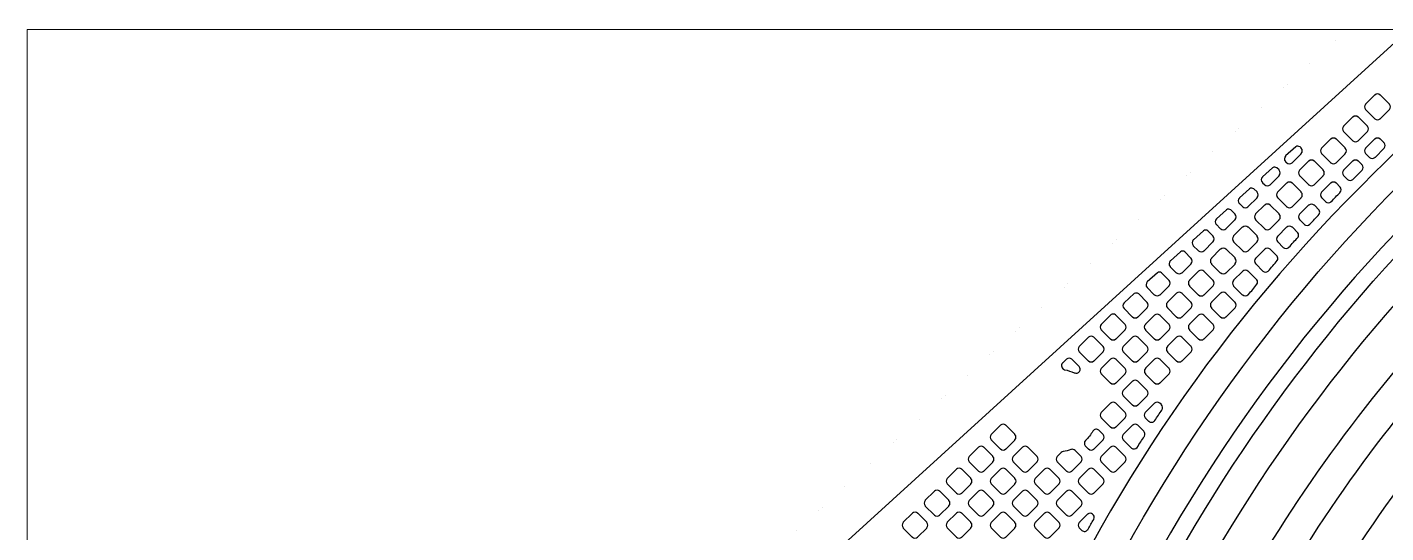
# Model space of a CAD drawing. Extents: x 3811 to 4077, y -444 to -307.
# Drawn here: x 3952.64 to 3959.28, y -386 to -383.53 of the extents above; entities that cross this region are included whole.
import ezdxf

# ---------------------------------------------------------------- set-up
doc = ezdxf.new("R2010")
doc.units = 0
doc.layers.add('gbr-dxf', color=7, linetype='Continuous')
doc.layers.add('gbr-outline-dxf', color=2, linetype='Continuous')
doc.layers.add('備註', color=1, linetype='Continuous', lineweight=9)

msp = doc.modelspace()

# ---------------------------------------------------------------- linework, layer by layer
at = {"layer": 'gbr-dxf', "linetype": 'Continuous'}
for points in [[(3958.7483, -393.767), (3958.7483, -393.5003), (3958.7483, -393.2336, -0.136298), (3958.761, -393.1877), (3958.761, -389.4954, -0.04092), (3958.762, -389.4831, -0.064461), (3958.9489, -388.0669, -0.016248), (3958.9503, -388.0623, -0.121362), (3960.5254, -385.4559), (3960.5258, -385.4555), (3962.0932, -383.8881), (3962.0936, -383.8877, 0.198914), (3964.7607, -377.4488, -0.007678)], [(3964.9131, -377.4507, -0.19886), (3962.2013, -383.9955), (3962.201, -383.9958), (3960.6335, -385.5633), (3960.6332, -385.5636, 0.121377), (3959.0957, -388.108, 0.064915), (3958.9144, -389.4952, -0.040494), (3958.9134, -389.5074), (3958.9134, -393.1878, -0.136037), (3958.9261, -393.2336), (3958.9261, -393.5003)], [(3961.4689, -382.718), (3959.6286, -384.5583, 0.086252), (3958.0819, -386.8032, -0.006435), (3958.0813, -386.8045, 0.093188), (3957.504, -389.1139), (3957.504, -393.1694, 0.122728), (3957.507, -393.1786, -0.168265), (3957.5261, -393.2335), (3957.5261, -393.5002, -0.009235), (3957.526, -393.5032), (3957.526, -393.767), (3957.3482, -393.767), (3957.3482, -393.2336), (3957.3483, -393.2336), (3957.3483, -393.2335, -0.068537), (3957.3516, -393.2095), (3957.3516, -389.1164, -0.026123), (3957.3516, -389.1085, -0.09338), (3957.9434, -386.7395, -0.00618), (3957.944, -386.7383, -0.086219), (3959.5198, -384.4515), (3959.5207, -384.4507), (3961.3611, -382.6102)], [(3961.731, -382.9801), (3959.8905, -384.8206), (3959.8902, -384.821, 0.122153), (3958.0857, -387.8166, 0.065669), (3957.8633, -389.4918, -0.011681), (3957.8634, -389.4952), (3957.8634, -393.1878, -0.136037), (3957.876, -393.2336), (3957.876, -393.5003, -0.009235), (3957.876, -393.5032), (3957.876, -393.767), (3957.6982, -393.767), (3957.6982, -393.2336), (3957.6982, -393.2336), (3957.6982, -393.2336, -0.136298), (3957.711, -393.1877), (3957.711, -389.4986, -0.011911), (3957.7109, -389.4952, -0.065874), (3957.9391, -387.7751, -0.01455), (3957.9403, -387.771, -0.12213), (3959.7824, -384.7132), (3959.7828, -384.7128), (3961.6233, -382.8723)], [(3954.1407, -390.586), (3954.1407, -390.3967, -0.022988), (3954.1407, -390.3945), (3954.1407, -389.9666, -0.03889), (3954.1407, -389.9627), (3954.1407, -389.5346, -0.022988), (3954.1407, -389.5324), (3954.1407, -389.1045, -0.03889), (3954.1407, -389.1006), (3954.1407, -389.08, -0.031973), (3954.1407, -389.0768), (3954.1407, -388.4588, -0.020901), (3954.1407, -388.4568, -0.11449), (3954.1712, -388.3263, -0.011623), (3954.1716, -388.3255, -0.092507), (3954.2371, -388.2387), (3954.2374, -388.2384), (3954.9979, -387.5457), (3954.9982, -387.5455), (3959.911, -383.0713)], [(3958.0483, -393.7669), (3958.0483, -393.5002), (3958.0483, -393.2335, -0.136166), (3958.061, -393.1877), (3958.061, -389.4986, -0.172383), (3958.0759, -389.4498, 0.136508), (3958.0792, -389.4397, -0.063374), (3958.2929, -387.8773, -0.015037), (3958.2942, -387.873, -0.121884), (3960.0428, -384.9735), (3960.0432, -384.9732), (3961.8836, -383.1327)], [(3961.9914, -383.2404), (3960.1509, -385.0809), (3960.1506, -385.0813, 0.121904), (3958.4396, -387.9186, 0.065528), (3958.2314, -389.4952, -0.157894), (3958.2169, -389.5399), (3958.2168, -389.54, 0.140675), (3958.2134, -389.5505), (3958.2134, -393.1877, -0.136155), (3958.2261, -393.2335), (3958.2261, -393.5002)], [(3960.455, -383.4083), (3959.4666, -384.3966), (3959.4663, -384.397, 0.198813), (3957.1633, -389.9545, -0.009943), (3957.1633, -389.9572), (3957.1633, -393.1825, -0.034985), (3957.1633, -393.1827, 0.107213), (3957.1654, -393.1909, -0.065073), (3957.1656, -393.1915, -0.123869), (3957.1762, -393.2336), (3957.1763, -393.2336), (3957.1763, -393.767), (3956.9985, -393.767), (3956.9985, -393.5033, -0.009209), (3956.9984, -393.5003), (3956.9984, -393.2336, -0.135021), (3957.0109, -393.1881), (3957.0109, -389.96, -0.009965), (3957.0109, -389.9572, -0.198905), (3959.3585, -384.2892), (3959.3589, -384.2889), (3960.3472, -383.3006)], [(3959.9891, -383.4787), (3959.5584, -383.9095), (3959.558, -383.9098), (3959.2689, -384.199), (3959.2321, -384.2358), (3959.232, -384.2358), (3959.1577, -384.3102), (3959.1576, -384.3102), (3959.1576, -384.3102, 0.198909), (3956.8837, -389.7997, -0.020503), (3956.8836, -389.8017), (3956.8836, -389.8291)], [(3960.3859, -385.3159, 0.12168), (3958.7591, -388.011, 0.065239), (3958.5638, -389.4952, -0.027587), (3958.5634, -389.5035), (3958.5634, -393.1889, -0.132762), (3958.576, -393.2336), (3958.5761, -393.2336), (3958.5761, -393.767), (3958.3983, -393.767), (3958.3983, -393.5033, -0.009209), (3958.3982, -393.5003), (3958.3982, -393.2346, -0.136573), (3958.411, -393.1887), (3958.411, -389.4986, -0.041228), (3958.4115, -389.4861, -0.064939), (3958.6124, -387.9698, -0.015604), (3958.6137, -387.9654, -0.121662), (3960.2781, -385.2081)]]:
    msp.add_lwpolyline(points, format="xyb", dxfattribs=at)
for points in [[(3959.1848, -383.9307, -0.103917), (3959.1858, -383.9325), (3959.2282, -383.9749, -0.107817), (3959.2301, -383.9759, 0.37981), (3959.2561, -383.9759, -0.096625), (3959.2577, -383.975), (3959.3002, -383.9325, -0.096111), (3959.3011, -383.9309, 0.379859), (3959.3011, -383.9049, -0.100399), (3959.3001, -383.9032), (3959.2575, -383.8606, -0.096627), (3959.2559, -383.8596, 0.379731), (3959.2299, -383.8596, -0.096625), (3959.2283, -383.8606), (3959.1858, -383.9031, -0.096111), (3959.1848, -383.9047, 0.379682)], [(3959.077, -384.0125, 0.379964), (3959.077, -384.0385, -0.092061), (3959.078, -384.0401), (3959.1207, -384.0827, -0.096423), (3959.1224, -384.0837, 0.379502), (3959.1483, -384.0837, -0.096723), (3959.15, -384.0827), (3959.1925, -384.0402, -0.096111), (3959.1934, -384.0386, 0.379859), (3959.1934, -384.0126, -0.096458), (3959.1925, -384.011), (3959.1498, -383.9683, -0.092289), (3959.1482, -383.9673, 0.379731), (3959.1222, -383.9673, -0.096625), (3959.1206, -383.9683), (3959.078, -384.0109, -0.096266)], [(3958.7924, -384.1854, -0.052935), (3958.793, -384.1863), (3958.7972, -384.1904, -0.104246), (3958.799, -384.1915, 0.379201), (3958.8249, -384.1915, -0.09601), (3958.8265, -384.1905), (3958.8692, -384.1479, -0.095997), (3958.8701, -384.1462, 0.378831), (3958.8701, -384.1203, -0.104774), (3958.8691, -384.1185), (3958.864, -384.1134, 0.277795), (3958.8428, -384.1128), (3958.7936, -384.1576, -0.047178), (3958.793, -384.1583, 0.392799)], [(3958.9693, -384.1462, -0.095956), (3958.9703, -384.1479), (3959.0129, -384.1905, -0.10046), (3959.0146, -384.1915, 0.37975), (3959.0406, -384.1915, -0.096225), (3959.0422, -384.1905), (3959.0847, -384.148, -0.095585), (3959.0857, -384.1463, 0.379303), (3959.0857, -384.1204, -0.10743), (3959.0846, -384.1185), (3959.0422, -384.0761, -0.104677), (3959.0404, -384.0751, 0.379587), (3959.0145, -384.0751, -0.096723), (3959.0128, -384.0761), (3958.9703, -384.1186, -0.096111), (3958.9693, -384.1203, 0.379682)], [(3959.1849, -384.1203, 0.378393), (3959.1849, -384.1462, -0.087191), (3959.1858, -384.1477), (3959.2025, -384.1644, -0.092074), (3959.2041, -384.1654, 0.379059), (3959.23, -384.1653, -0.096723), (3959.2316, -384.1644), (3959.2329, -384.1631), (3959.233, -384.1631), (3959.2742, -384.1218, -0.096314), (3959.2752, -384.1202, 0.379859), (3959.2752, -384.0942, -0.084073), (3959.2743, -384.0928), (3959.2577, -384.0761, -0.096857), (3959.256, -384.0752, 0.379471), (3959.23, -384.0751, -0.09601), (3959.2284, -384.0761), (3959.1858, -384.1187, -0.095997)], [(3958.8615, -384.2281, 0.379201), (3958.8615, -384.254, -0.099964), (3958.8625, -384.2558), (3958.905, -384.2983, -0.104264), (3958.9068, -384.2993, 0.379308), (3958.9327, -384.2993, -0.095968), (3958.9344, -384.2983), (3958.977, -384.2557, -0.096328), (3958.9779, -384.2541, 0.37947), (3958.9779, -384.2281, -0.104765), (3958.9769, -384.2263), (3958.9344, -384.1838, -0.100519), (3958.9327, -384.1828, 0.3795), (3958.9067, -384.1828, -0.096259), (3958.9051, -384.1838), (3958.8624, -384.2265, -0.096539)], [(3959.0771, -384.254, -0.095973), (3959.0781, -384.2557), (3959.0946, -384.2721, -0.099368), (3959.0963, -384.2731, 0.379078), (3959.1222, -384.2732, -0.095506), (3959.1238, -384.2722), (3959.1664, -384.2296, -0.095585), (3959.1674, -384.2279, 0.379269), (3959.1674, -384.202, -0.107149), (3959.1664, -384.2001), (3959.1501, -384.1839, -0.104211), (3959.1483, -384.1828, 0.379248), (3959.1223, -384.1829, -0.097307), (3959.1207, -384.1839), (3959.0781, -384.2264, -0.096857), (3959.0771, -384.2281, 0.379691)], [(3958.6797, -384.2881, -0.059498), (3958.6803, -384.2891), (3958.6894, -384.2981, -0.107817), (3958.6912, -384.2992, 0.379308), (3958.7172, -384.2992, -0.095968), (3958.7188, -384.2982), (3958.7613, -384.2557, -0.096328), (3958.7623, -384.2541, 0.37947), (3958.7623, -384.2281, -0.100902), (3958.7613, -384.2264), (3958.751, -384.2161, 0.275831), (3958.73, -384.2156), (3958.6808, -384.2604, -0.046043), (3958.6802, -384.2611, 0.391841)], [(3958.5668, -384.3909, -0.03955), (3958.5672, -384.3914), (3958.5818, -384.406, -0.096227), (3958.5834, -384.407, 0.379465), (3958.6094, -384.407, -0.095956), (3958.611, -384.406), (3958.6536, -384.3634, -0.096314), (3958.6546, -384.3618, 0.379728), (3958.6546, -384.3358, -0.096831), (3958.6536, -384.3342), (3958.6381, -384.3187, 0.273941), (3958.6172, -384.3183), (3958.5679, -384.3632, -0.046728), (3958.5674, -384.3638, 0.391207)], [(3958.7538, -384.3358, 0.379201), (3958.7538, -384.3617, -0.103917), (3958.7548, -384.3635), (3958.7972, -384.4059, -0.107817), (3958.7991, -384.407, 0.37981), (3958.825, -384.407, -0.096625), (3958.8267, -384.406), (3958.8691, -384.3636, -0.096111), (3958.8701, -384.3619, 0.3795), (3958.8701, -384.336, -0.101017), (3958.8691, -384.3342), (3958.8265, -384.2916, -0.096195), (3958.8248, -384.2906, 0.378939), (3958.7989, -384.2906, -0.096259), (3958.7973, -384.2916), (3958.7547, -384.3342, -0.096539)], [(3958.9693, -384.3619, -0.099976), (3958.9703, -384.3636), (3958.9879, -384.3812, -0.086954), (3958.9894, -384.3821, 0.383649), (3959.0158, -384.3819, -0.077811), (3959.017, -384.381, -0.001972), (3959.059, -384.3377, -0.10437), (3959.06, -384.3359, 0.376056), (3959.0599, -384.3102, -0.111748), (3959.0588, -384.3083), (3959.0422, -384.2917, -0.100601), (3959.0405, -384.2907, 0.379692), (3959.0145, -384.2907, -0.096723), (3959.0129, -384.2916), (3958.9703, -384.3343, -0.096857), (3958.9693, -384.3359, 0.379691)], [(3958.646, -384.4696, -0.091954), (3958.6469, -384.4711), (3958.6896, -384.5138, -0.096111), (3958.6912, -384.5148, 0.37981), (3958.7172, -384.5148, -0.096458), (3958.7189, -384.5138), (3958.7614, -384.4713, -0.096423), (3958.7624, -384.4696, 0.379859), (3958.7624, -384.4436, -0.096458), (3958.7614, -384.442), (3958.7187, -384.3993, -0.092289), (3958.7172, -384.3984, 0.379731), (3958.6912, -384.3984, -0.096625), (3958.6896, -384.3993), (3958.6469, -384.442, -0.096111), (3958.646, -384.4436, 0.379682)], [(3958.8616, -384.4696, -0.103999), (3958.8626, -384.4713), (3958.8835, -384.4922, -0.072191), (3958.8847, -384.493, 0.388659), (3958.9115, -384.4925, -0.055149), (3958.9124, -384.4919, -0.002166), (3958.9578, -384.4432, 0.269619), (3958.9574, -384.4225), (3958.9343, -384.3995, -0.096857), (3958.9327, -384.3985, 0.379731), (3958.9067, -384.3985, -0.096458), (3958.9051, -384.3995), (3958.8626, -384.4419, -0.096627), (3958.8616, -384.4436, 0.379451)], [(3958.454, -384.4935, -0.04639), (3958.4546, -384.4942), (3958.474, -384.5137, -0.100401), (3958.4757, -384.5147, 0.378952), (3958.5017, -384.5147, -0.095866), (3958.5033, -384.5137), (3958.5458, -384.4712, -0.096227), (3958.5468, -384.4696, 0.379351), (3958.5468, -384.4437, -0.108084), (3958.5457, -384.4418), (3958.5256, -384.4217, 0.279905), (3958.5044, -384.421), (3958.4552, -384.4658, -0.046595), (3958.4547, -384.4665, 0.392089)], [(3958.3412, -384.5963, -0.053342), (3958.3418, -384.5971), (3958.3661, -384.6215, -0.104354), (3958.3679, -384.6225, 0.378817), (3958.3938, -384.6225, -0.09601), (3958.3955, -384.6216), (3958.4381, -384.5789, -0.096227), (3958.4391, -384.5773, 0.379388), (3958.4391, -384.5514, -0.104774), (3958.438, -384.5495), (3958.4128, -384.5243, 0.277953), (3958.3916, -384.5237), (3958.3424, -384.5685, -0.046323), (3958.3418, -384.5692, 0.392298)], [(3958.5382, -384.5513, 0.379201), (3958.5383, -384.5773, -0.095956), (3958.5392, -384.5789), (3958.5818, -384.6215, -0.100151), (3958.5836, -384.6225, 0.37981), (3958.6095, -384.6225, -0.096458), (3958.6112, -384.6215), (3958.6536, -384.5791, -0.096627), (3958.6546, -384.5774, 0.379357), (3958.6546, -384.5515, -0.107677), (3958.6536, -384.5496), (3958.6111, -384.5072, -0.10417), (3958.6093, -384.5062, 0.379112), (3958.5834, -384.5062, -0.096259), (3958.5817, -384.5071), (3958.5392, -384.5497, -0.096539)], [(3958.7537, -384.5514, 0.379639), (3958.7538, -384.5774, -0.087748), (3958.7547, -384.5789), (3958.782, -384.6062, 0.395109), (3958.8093, -384.6054, -0.024394), (3958.8096, -384.6051, -0.00218), (3958.8543, -384.5553, 0.270677), (3958.854, -384.5346), (3958.8266, -384.5072, -0.096726), (3958.8249, -384.5062, 0.379105), (3958.799, -384.5062, -0.096323), (3958.7974, -384.5072), (3958.7547, -384.5498, -0.096558)], [(3958.2283, -384.6991, -0.059173), (3958.229, -384.7), (3958.2582, -384.7293, -0.107425), (3958.2601, -384.7303, 0.379068), (3958.286, -384.7303, -0.096259), (3958.2877, -384.7294), (3958.3303, -384.6868, -0.095895), (3958.3313, -384.6851, 0.37897), (3958.3313, -384.6592, -0.100575), (3958.3303, -384.6575), (3958.2998, -384.627, 0.275928), (3958.2788, -384.6265), (3958.2295, -384.6714, -0.046323), (3958.2289, -384.672, 0.391806)], [(3958.4304, -384.6851, -0.100399), (3958.4314, -384.6868), (3958.4739, -384.7293, -0.10437), (3958.4757, -384.7303, 0.37981), (3958.5017, -384.7303, -0.096458), (3958.5033, -384.7293), (3958.5459, -384.6868, -0.096627), (3958.5469, -384.6851, 0.379859), (3958.5469, -384.6592, -0.104545), (3958.5459, -384.6574), (3958.5034, -384.6149, -0.101196), (3958.5016, -384.6139, 0.379731), (3958.4757, -384.6139, -0.096625), (3958.474, -384.6149), (3958.4314, -384.6575, -0.096111), (3958.4304, -384.6591, 0.379682)], [(3958.6461, -384.6851, -0.09572), (3958.6471, -384.6867), (3958.6823, -384.7219, 0.368615), (3958.7084, -384.7211, -0.002205), (3958.7527, -384.6698, 0.295575), (3958.7516, -384.6477), (3958.7189, -384.615, -0.104101), (3958.7171, -384.614, 0.379347), (3958.6912, -384.614, -0.096458), (3958.6895, -384.615), (3958.6471, -384.6575, -0.096857), (3958.6461, -384.6591, 0.379643)], [(3958.1156, -384.8018, -0.03907), (3958.116, -384.8023), (3958.1508, -384.8371, -0.095895), (3958.1524, -384.838, 0.379422), (3958.1784, -384.838, -0.096625), (3958.18, -384.837), (3958.2224, -384.7946, -0.096111), (3958.2234, -384.793, 0.379859), (3958.2234, -384.767, -0.096458), (3958.2224, -384.7653), (3958.1868, -384.7297, 0.273958), (3958.1659, -384.7293), (3958.1167, -384.7741, -0.046728), (3958.1162, -384.7747, 0.391298)], [(3958.3226, -384.7929, -0.104215), (3958.3236, -384.7947), (3958.3661, -384.8371, -0.107634), (3958.3679, -384.8382, 0.379201), (3958.3939, -384.8382, -0.096458), (3958.3955, -384.8372), (3958.4381, -384.7946, -0.096627), (3958.4391, -384.793, 0.379859), (3958.4391, -384.767, -0.100714), (3958.4381, -384.7653), (3958.3955, -384.7227, -0.09693), (3958.3938, -384.7217, 0.379357), (3958.3679, -384.7217, -0.095968), (3958.3662, -384.7227), (3958.3236, -384.7653, -0.096328), (3958.3226, -384.767, 0.379063)], [(3958.5382, -384.7929, -0.095866), (3958.5392, -384.7945), (3958.5817, -384.8371, -0.100054), (3958.5834, -384.8381, 0.379422), (3958.6094, -384.838, -0.096625), (3958.611, -384.8371), (3958.6119, -384.8362, -0.002118), (3958.6534, -384.7861, 0.297486), (3958.6525, -384.764), (3958.6112, -384.7228, -0.10417), (3958.6094, -384.7217, 0.379778), (3958.5835, -384.7217, -0.096458), (3958.5818, -384.7227), (3958.5392, -384.7653, -0.096627), (3958.5382, -384.767, 0.379308)], [(3958.0028, -384.9046, -0.045939), (3958.0033, -384.9053), (3958.0429, -384.9448, -0.100499), (3958.0446, -384.9458, 0.379135), (3958.0705, -384.9458, -0.096507), (3958.0722, -384.9449), (3958.1148, -384.9023, -0.096328), (3958.1157, -384.9006, 0.379), (3958.1157, -384.8747, -0.108121), (3958.1147, -384.8728), (3958.0745, -384.8326, 0.28026), (3958.0532, -384.8319), (3958.0039, -384.8768, -0.045993), (3958.0033, -384.8775, 0.391856)], [(3958.2149, -384.9006, -0.09148), (3958.2158, -384.9021), (3958.2586, -384.9449, -0.096227), (3958.2602, -384.9459, 0.379422), (3958.2862, -384.9458, -0.096458), (3958.2878, -384.9449), (3958.3303, -384.9024, -0.096627), (3958.3312, -384.9008, 0.379859), (3958.3312, -384.8748, -0.096723), (3958.3303, -384.8732), (3958.2876, -384.8305, -0.092564), (3958.286, -384.8295, 0.379357), (3958.2601, -384.8295, -0.095968), (3958.2584, -384.8305), (3958.2159, -384.873, -0.096328), (3958.2149, -384.8747, 0.378952)], [(3958.4304, -384.9007, -0.103999), (3958.4314, -384.9025), (3958.4738, -384.9448, -0.10739), (3958.4756, -384.9459, 0.378731), (3958.5015, -384.9459, -0.09601), (3958.5032, -384.9449), (3958.5458, -384.9023, -0.096227), (3958.5468, -384.9006, 0.37947), (3958.5468, -384.8747, -0.100399), (3958.5458, -384.873), (3958.5033, -384.8305, -0.096857), (3958.5016, -384.8295, 0.379731), (3958.4757, -384.8295, -0.096458), (3958.474, -384.8305), (3958.4314, -384.8731, -0.096627), (3958.4304, -384.8748, 0.379451)], [(3957.8917, -384.9825, 0.379249), (3957.8917, -385.0084, -0.099964), (3957.8927, -385.0101), (3957.9351, -385.0525, -0.10399), (3957.9369, -385.0535, 0.37981), (3957.9628, -385.0535, -0.096458), (3957.9645, -385.0526), (3958.0069, -385.0101, -0.096111), (3958.0079, -385.0085, 0.379893), (3958.0079, -384.9825, -0.104132), (3958.0069, -384.9807), (3957.9615, -384.9353, 0.277902), (3957.9403, -384.9347), (3957.923, -384.9505), (3957.8926, -384.9808, -0.095895)], [(3958.1071, -384.9824, 0.379418), (3958.1071, -385.0084, -0.0955), (3958.1081, -385.01), (3958.1507, -385.0526, -0.100261), (3958.1525, -385.0536, 0.37968), (3958.1784, -385.0536, -0.096953), (3958.1801, -385.0526), (3958.2226, -385.0101, -0.096627), (3958.2235, -385.0085, 0.3795), (3958.2236, -384.9825, -0.10824), (3958.2225, -384.9807), (3958.1801, -384.9382, -0.104101), (3958.1783, -384.9372, 0.378939), (3958.1524, -384.9372, -0.096614), (3958.1507, -384.9382), (3958.1081, -384.9808, -0.095796)], [(3958.3227, -384.9825, 0.379422), (3958.3227, -385.0084, -0.091956), (3958.3237, -385.01), (3958.3663, -385.0526, -0.096023), (3958.3679, -385.0536, 0.379243), (3958.3939, -385.0536, -0.095506), (3958.3955, -385.0526), (3958.438, -385.0101, -0.095686), (3958.439, -385.0085, 0.378889), (3958.439, -384.9825, -0.096614), (3958.438, -384.9809), (3958.3954, -384.9383, -0.092289), (3958.3938, -384.9373, 0.379313), (3958.3679, -384.9373, -0.095968), (3958.3662, -384.9383), (3958.3237, -384.9808, -0.096328)], [(3957.7839, -385.1162, -0.108042), (3957.785, -385.1181), (3957.8273, -385.1605, -0.096332), (3957.829, -385.1614, 0.37981), (3957.8549, -385.1614, -0.096625), (3957.8566, -385.1605), (3957.8993, -385.1178, -0.096111), (3957.9002, -385.1161, 0.379859), (3957.9002, -385.0902, -0.096458), (3957.8992, -385.0885), (3957.8567, -385.046, -0.092623), (3957.8551, -385.045, 0.379731), (3957.8291, -385.045, -0.096458), (3957.8275, -385.046), (3957.7849, -385.0886, -0.096627), (3957.7839, -385.0903, 0.379682)], [(3957.9994, -385.1161, -0.100266), (3958.0004, -385.1178), (3958.0429, -385.1604, -0.103746), (3958.0447, -385.1614, 0.379201), (3958.0707, -385.1614, -0.096458), (3958.0723, -385.1604), (3958.1148, -385.1179, -0.096332), (3958.1158, -385.1162, 0.379534), (3958.1158, -385.0903, -0.104104), (3958.1148, -385.0885), (3958.0722, -385.046, -0.100114), (3958.0705, -385.045, 0.379248), (3958.0446, -385.045, -0.096953), (3958.0429, -385.046), (3958.0004, -385.0885, -0.096627), (3957.9994, -385.0902, 0.379451)], [(3958.215, -385.0902, 0.379867), (3958.215, -385.1162, -0.0955), (3958.216, -385.1178), (3958.2585, -385.1603, -0.099951), (3958.2602, -385.1613, 0.379179), (3958.2861, -385.1613, -0.096117), (3958.2878, -385.1603), (3958.3303, -385.1178, -0.095585), (3958.3313, -385.1162, 0.37924), (3958.3313, -385.0902, -0.10824), (3958.3302, -385.0884), (3958.2879, -385.046, -0.104536), (3958.2861, -385.045, 0.379249), (3958.2602, -385.045, -0.096458), (3958.2585, -385.046), (3958.216, -385.0886, -0.095916)], [(3957.702, -385.1716, 0.559709), (3957.712, -385.2041, -0.021528), (3957.713, -385.2044, -0.060251), (3957.7594, -385.2195, -0.050128), (3957.7613, -385.2201, 0.790043), (3957.7833, -385.1888, -0.05898), (3957.782, -385.1869), (3957.7488, -385.1538, -0.09217), (3957.7472, -385.1528, 0.378905), (3957.7213, -385.1528, -0.096225), (3957.7197, -385.1538), (3957.7028, -385.1707, -0.024464)], [(3957.8916, -385.2239, -0.103917), (3957.8926, -385.2257), (3957.935, -385.2681, -0.108029), (3957.9369, -385.2692, 0.37981), (3957.9628, -385.2692, -0.096458), (3957.9645, -385.2682), (3958.007, -385.2256, -0.096627), (3958.008, -385.224, 0.379859), (3958.008, -385.198, -0.100902), (3958.007, -385.1963), (3957.9644, -385.1537, -0.096627), (3957.9628, -385.1527, 0.379731), (3957.9368, -385.1527, -0.096625), (3957.9352, -385.1537), (3957.8926, -385.1963, -0.096111), (3957.8916, -385.198, 0.379682)], [(3958.1072, -385.2239, -0.10047), (3958.1082, -385.2257), (3958.1506, -385.268, -0.104264), (3958.1524, -385.2691, 0.37975), (3958.1784, -385.2691, -0.096248), (3958.18, -385.2681), (3958.2226, -385.2255, -0.095935), (3958.2235, -385.2239, 0.379274), (3958.2235, -385.1979, -0.103621), (3958.2225, -385.1962), (3958.1801, -385.1538, -0.10067), (3958.1784, -385.1528, 0.379551), (3958.1524, -385.1528, -0.096953), (3958.1508, -385.1538), (3958.1082, -385.1963, -0.096627), (3958.1072, -385.198, 0.379682)], [(3957.9994, -385.3317, -0.10381), (3958.0004, -385.3335), (3958.0427, -385.3759, -0.10771), (3958.0446, -385.3769, 0.378892), (3958.0705, -385.3769, -0.095383), (3958.0722, -385.376), (3958.1148, -385.3333, -0.095701), (3958.1158, -385.3317, 0.378889), (3958.1158, -385.3058, -0.100514), (3958.1147, -385.304), (3958.0723, -385.2615, -0.096227), (3958.0706, -385.2606, 0.379778), (3958.0446, -385.2606, -0.096458), (3958.043, -385.2615), (3958.0004, -385.3042, -0.096627), (3957.9994, -385.3058, 0.379308)], [(3957.8917, -385.4395, -0.091956), (3957.8926, -385.441), (3957.9352, -385.4836, -0.096023), (3957.9369, -385.4846, 0.379243), (3957.9628, -385.4846, -0.095166), (3957.9645, -385.4837), (3958.007, -385.4412, -0.095628), (3958.0079, -385.4395, 0.379605), (3958.0079, -385.4136, -0.096458), (3958.0069, -385.4119), (3957.9644, -385.3693, -0.092623), (3957.9628, -385.3684, 0.379731), (3957.9368, -385.3684, -0.096458), (3957.9352, -385.3694), (3957.8927, -385.4118, -0.096627), (3957.8917, -385.4135, 0.379682)], [(3958.107, -385.4395, -0.09601), (3958.108, -385.4411), (3958.1229, -385.456, -0.04443), (3958.1238, -385.4567, 0.436223), (3958.1528, -385.4538, -0.040926), (3958.1535, -385.4531, -0.002032), (3958.1883, -385.4015, -0.099218), (3958.1888, -385.4001, 0.339181), (3958.1866, -385.3763, -0.091817), (3958.1859, -385.3751), (3958.1798, -385.3691, -0.087865), (3958.1784, -385.3682, 0.378995), (3958.1524, -385.3682, -0.096217), (3958.1508, -385.3692), (3958.108, -385.4119, -0.096423), (3958.107, -385.4136, 0.379011)], [(3957.3529, -385.5471, -0.103884), (3957.354, -385.5489), (3957.3963, -385.5912, -0.107954), (3957.3981, -385.5923, 0.379422), (3957.4241, -385.5923, -0.096625), (3957.4257, -385.5913), (3957.4682, -385.5489, -0.096111), (3957.4692, -385.5472, 0.379357), (3957.4692, -385.5213, -0.100402), (3957.4682, -385.5195), (3957.4257, -385.477, -0.096842), (3957.424, -385.4761, 0.37947), (3957.3981, -385.4761, -0.096625), (3957.3964, -385.4771), (3957.3539, -385.5195, -0.096111), (3957.353, -385.5212, 0.379308)], [(3957.813, -385.5768), (3957.8276, -385.5914, -0.092233), (3957.8291, -385.5923, 0.379243), (3957.8551, -385.5924, -0.095527), (3957.8567, -385.5914), (3957.8993, -385.5488, -0.095916), (3957.9003, -385.5472, 0.379175), (3957.9003, -385.5212, -0.099971), (3957.8993, -385.5195), (3957.8803, -385.5006), (3957.8801, -385.5004, 0.456559), (3957.8501, -385.5044), (3957.85, -385.5046, -0.07282), (3957.8138, -385.5509, 0.367133)], [(3957.9994, -385.5213, 0.379351), (3957.9994, -385.5472, -0.08798), (3958.0003, -385.5487), (3958.0393, -385.5877, 0.411045), (3958.0674, -385.5844, -0.002082), (3958.1021, -385.5308, -0.113686), (3958.1027, -385.5292, 0.335908), (3958.1002, -385.5057, -0.097255), (3958.0995, -385.5045), (3958.0721, -385.4771, -0.096527), (3958.0705, -385.4761, 0.37892), (3958.0445, -385.4761, -0.096507), (3958.0429, -385.4771), (3958.0004, -385.5196, -0.096712)], [(3957.2451, -385.655, -0.091954), (3957.2461, -385.6565), (3957.2887, -385.6991, -0.096111), (3957.2903, -385.7001, 0.37981), (3957.3163, -385.7001, -0.096458), (3957.3179, -385.6991), (3957.3605, -385.6566, -0.096627), (3957.3615, -385.6549, 0.379859), (3957.3615, -385.6289, -0.096723), (3957.3605, -385.6273), (3957.3179, -385.5847, -0.092564), (3957.3164, -385.5838, 0.379731), (3957.2904, -385.5838, -0.096625), (3957.2887, -385.5848), (3957.2461, -385.6274, -0.096111), (3957.2451, -385.629, 0.379682)], [(3957.4606, -385.6548, -0.103506), (3957.4617, -385.6566), (3957.5041, -385.6991, -0.10771), (3957.506, -385.7001, 0.379422), (3957.5319, -385.7001, -0.096458), (3957.5336, -385.6991), (3957.576, -385.6567, -0.096423), (3957.577, -385.655, 0.379859), (3957.577, -385.6291, -0.100399), (3957.576, -385.6273), (3957.5334, -385.5848, -0.096627), (3957.5317, -385.5838, 0.379357), (3957.5058, -385.5838, -0.095968), (3957.5042, -385.5847), (3957.4616, -385.6273, -0.096328), (3957.4606, -385.6289, 0.378952)], [(3957.6762, -385.6549, -0.103999), (3957.6772, -385.6567), (3957.7196, -385.6991, -0.103673), (3957.7214, -385.7002, 0.378719), (3957.7473, -385.7002, -0.095378), (3957.7489, -385.6992), (3957.7916, -385.6566, -0.095602), (3957.7925, -385.6549, 0.379175), (3957.7926, -385.629, -0.103884), (3957.7915, -385.6272), (3957.7635, -385.5992, -0.040727), (3957.7632, -385.5989, 0.271734), (3957.7435, -385.5946, -0.038199), (3957.7432, -385.5947, -0.048589), (3957.7051, -385.6045, -0.034385), (3957.7048, -385.6045, 0.140642), (3957.695, -385.6095), (3957.695, -385.6096), (3957.6772, -385.6273, -0.096627), (3957.6762, -385.629, 0.379451)], [(3957.8917, -385.6289, 0.379465), (3957.8917, -385.6549, -0.095956), (3957.8927, -385.6565), (3957.9353, -385.6991, -0.10046), (3957.937, -385.7001, 0.379308), (3957.9629, -385.7001, -0.096117), (3957.9646, -385.6991), (3958.0071, -385.6567, -0.096227), (3958.008, -385.655, 0.379), (3958.0081, -385.6291, -0.107677), (3958.007, -385.6272), (3957.9646, -385.5848, -0.104677), (3957.9628, -385.5838, 0.378945), (3957.9369, -385.5838, -0.096355), (3957.9352, -385.5847), (3957.8927, -385.6273, -0.096527)], [(3957.1374, -385.7627, -0.091476), (3957.1383, -385.7643), (3957.181, -385.8069, -0.095602), (3957.1826, -385.8079, 0.379299), (3957.2085, -385.8078, -0.096625), (3957.2102, -385.8069), (3957.2527, -385.7643, -0.096111), (3957.2537, -385.7627, 0.3795), (3957.2537, -385.7367, -0.096475), (3957.2528, -385.7351), (3957.2104, -385.6926, -0.107877), (3957.2085, -385.6916, 0.379249), (3957.1825, -385.6916, -0.096625), (3957.1809, -385.6926), (3957.1384, -385.7351, -0.096857), (3957.1374, -385.7368, 0.37938)], [(3957.3528, -385.7627, -0.092139), (3957.3538, -385.7642), (3957.3965, -385.8069, -0.096332), (3957.3981, -385.8079, 0.379308), (3957.4241, -385.8079, -0.095968), (3957.4257, -385.807), (3957.4683, -385.7644, -0.096328), (3957.4693, -385.7627, 0.37924), (3957.4693, -385.7368, -0.096614), (3957.4683, -385.7351), (3957.4256, -385.6924, -0.092413), (3957.424, -385.6914, 0.379249), (3957.3981, -385.6915, -0.096458), (3957.3964, -385.6925), (3957.3538, -385.7351, -0.096627), (3957.3528, -385.7367, 0.379682)], [(3957.5685, -385.7626, -0.107356), (3957.5695, -385.7645), (3957.612, -385.8069, -0.096227), (3957.6136, -385.8079, 0.378892), (3957.6395, -385.8079, -0.095506), (3957.6412, -385.807), (3957.6838, -385.7644, -0.095585), (3957.6848, -385.7627, 0.378964), (3957.6848, -385.7368, -0.095968), (3957.6838, -385.7351), (3957.6411, -385.6925, -0.092456), (3957.6396, -385.6916, 0.37947), (3957.6136, -385.6916, -0.096458), (3957.612, -385.6926), (3957.5695, -385.735, -0.096627), (3957.5685, -385.7367, 0.379308)], [(3957.7839, -385.7367, 0.379422), (3957.7839, -385.7627, -0.103917), (3957.785, -385.7645), (3957.8275, -385.8071, -0.092072), (3957.8291, -385.808, 0.37981), (3957.8551, -385.808, -0.096625), (3957.8567, -385.807), (3957.8994, -385.7644, -0.096111), (3957.9004, -385.7627, 0.379357), (3957.9004, -385.7368, -0.100402), (3957.8994, -385.735), (3957.8568, -385.6924, -0.096527), (3957.8551, -385.6915, 0.379), (3957.8292, -385.6914, -0.096614), (3957.8275, -385.6924), (3957.7849, -385.7351, -0.096527)], [(3957.0295, -385.8705, -0.091476), (3957.0305, -385.8721), (3957.0731, -385.9147, -0.095895), (3957.0748, -385.9157, 0.378952), (3957.1007, -385.9157, -0.09601), (3957.1023, -385.9147), (3957.145, -385.872, -0.096328), (3957.146, -385.8704, 0.379125), (3957.146, -385.8445, -0.096323), (3957.145, -385.8428), (3957.1024, -385.8002, -0.091703), (3957.1009, -385.7992, 0.379116), (3957.0749, -385.7992, -0.096259), (3957.0733, -385.8002), (3957.0305, -385.843, -0.095895), (3957.0295, -385.8446, 0.378651)], [(3957.2451, -385.8704, -0.096225), (3957.2461, -385.872), (3957.2887, -385.9147, -0.099711), (3957.2904, -385.9157, 0.379249), (3957.3164, -385.9157, -0.096458), (3957.318, -385.9147), (3957.3605, -385.8722, -0.096627), (3957.3615, -385.8706, 0.379859), (3957.3615, -385.8446, -0.108361), (3957.3604, -385.8427), (3957.318, -385.8003, -0.104691), (3957.3162, -385.7993, 0.379731), (3957.2903, -385.7993, -0.096625), (3957.2886, -385.8003), (3957.2461, -385.8428, -0.096857), (3957.2451, -385.8444, 0.379409)], [(3957.4607, -385.8705, -0.092348), (3957.4616, -385.8721), (3957.5042, -385.9147, -0.096111), (3957.5059, -385.9157, 0.379243), (3957.5318, -385.9157, -0.095527), (3957.5334, -385.9147), (3957.5761, -385.8721, -0.095916), (3957.577, -385.8704, 0.379605), (3957.577, -385.8445, -0.096458), (3957.576, -385.8428), (3957.5334, -385.8002, -0.092623), (3957.5319, -385.7993, 0.379731), (3957.5059, -385.7993, -0.096458), (3957.5043, -385.8003), (3957.4616, -385.8429, -0.096627), (3957.4607, -385.8445, 0.379682)], [(3957.6762, -385.8704, -0.103884), (3957.6772, -385.8722), (3957.7196, -385.9146, -0.107954), (3957.7215, -385.9156, 0.379422), (3957.7474, -385.9156, -0.096625), (3957.7491, -385.9146), (3957.7915, -385.8722, -0.096111), (3957.7925, -385.8706, 0.379357), (3957.7925, -385.8446, -0.100402), (3957.7915, -385.8429), (3957.7489, -385.8003, -0.096527), (3957.7473, -385.7993, 0.378945), (3957.7214, -385.7993, -0.096355), (3957.7197, -385.8003), (3957.6772, -385.8428, -0.096423), (3957.6762, -385.8445, 0.379011)], [(3956.9218, -385.9783, -0.103884), (3956.9228, -385.9801), (3956.9651, -386.0224, -0.107954), (3956.967, -386.0235, 0.378952), (3956.9929, -386.0235, -0.09601), (3956.9946, -386.0225), (3957.0372, -385.9799, -0.096328), (3957.0381, -385.9782, 0.37947), (3957.0381, -385.9523, -0.100902), (3957.0371, -385.9506), (3956.9947, -385.9081, -0.096627), (3956.993, -385.9071, 0.379731), (3956.967, -385.9071, -0.096625), (3956.9654, -385.9081), (3956.9228, -385.9507, -0.096111), (3956.9218, -385.9524, 0.379308)], [(3957.1373, -385.9523, 0.379201), (3957.1373, -385.9782, -0.095956), (3957.1383, -385.9799), (3957.1809, -386.0225, -0.100151), (3957.1826, -386.0235, 0.379451), (3957.2085, -386.0235, -0.096259), (3957.2102, -386.0225), (3957.2529, -385.9798, -0.096539), (3957.2538, -385.9782, 0.379019), (3957.2538, -385.9523, -0.092029), (3957.2529, -385.9507), (3957.2102, -385.9081, -0.103923), (3957.2084, -385.907, 0.378939), (3957.1825, -385.907, -0.096259), (3957.1809, -385.908), (3957.1382, -385.9506, -0.096539)], [(3957.3529, -385.9782, -0.095506), (3957.3539, -385.9799), (3957.3964, -386.0224, -0.09904), (3957.3981, -386.0234, 0.379299), (3957.4241, -386.0234, -0.096608), (3957.4257, -386.0224), (3957.4682, -385.9799, -0.096332), (3957.4692, -385.9783, 0.3795), (3957.4692, -385.9523, -0.10824), (3957.4682, -385.9505), (3957.4258, -385.9081, -0.104173), (3957.424, -385.9071, 0.379249), (3957.3981, -385.9071, -0.096458), (3957.3964, -385.9081), (3957.3539, -385.9506, -0.09693), (3957.3529, -385.9523, 0.37938)], [(3957.5684, -385.9523, 0.379465), (3957.5684, -385.9782, -0.096625), (3957.5694, -385.9799), (3957.6122, -386.0226, -0.083651), (3957.6136, -386.0235, 0.37981), (3957.6395, -386.0235, -0.096458), (3957.6412, -386.0225), (3957.6839, -385.9799, -0.096627), (3957.6848, -385.9782, 0.379859), (3957.6848, -385.9523, -0.092636), (3957.6839, -385.9507), (3957.6411, -385.9079, -0.088207), (3957.6396, -385.907, 0.379297), (3957.6137, -385.907, -0.096261), (3957.612, -385.9079), (3957.5694, -385.9506, -0.096423)], [(3957.784, -385.9782, -0.107922), (3957.7851, -385.98), (3957.7943, -385.9893, -0.087165), (3957.7965, -385.9906, 0.460403), (3957.8258, -385.9866, -0.085501), (3957.8276, -385.9847, -0.001784), (3957.8543, -385.9374, -0.082343), (3957.855, -385.935, 0.823494), (3957.8245, -385.9118, -0.081586), (3957.8225, -385.9131), (3957.785, -385.9506, -0.096314), (3957.784, -385.9522, 0.379511)]]:
    msp.add_lwpolyline(points, format="xyb", close=True, dxfattribs=at)
at = {"layer": 'gbr-outline-dxf', "linetype": 'Continuous', "const_width": 0.000025}
msp.add_lwpolyline([(3953.9368, -395.8387), (3953.9368, -388.4571, -0.211094), (3954.1001, -388.0874), (3959.7734, -382.9211, 0.211095), (3959.9367, -382.5514), (3959.9367, -374.6482, -0.414217), (3960.4367, -374.1482), (3973.4367, -374.1482, -0.414217), (3973.9367, -374.6482), (3973.9367, -382.5514, -0.211094), (3973.7734, -382.9211), (3968.1001, -388.0874, 0.211095), (3967.9367, -388.4571), (3967.9367, -397.2149, -0.414217), (3967.4367, -397.7149), (3962.4367, -397.7149, -0.414217), (3961.9367, -397.2149), (3961.9367, -396.8387, 0.414217), (3961.4367, -396.3387), (3954.4368, -396.3387, -0.414217)], format="xyb", close=True, dxfattribs=at)
at = {"layer": '備註', "color": 1, "linetype": 'Continuous'}
msp.add_lwpolyline([(3975.1846, -383.5396), (3975.1846, -387.3447), (3952.6357, -387.3447), (3952.6357, -383.5396)], close=True, dxfattribs=at)

doc.saveas('drawing.dxf')
